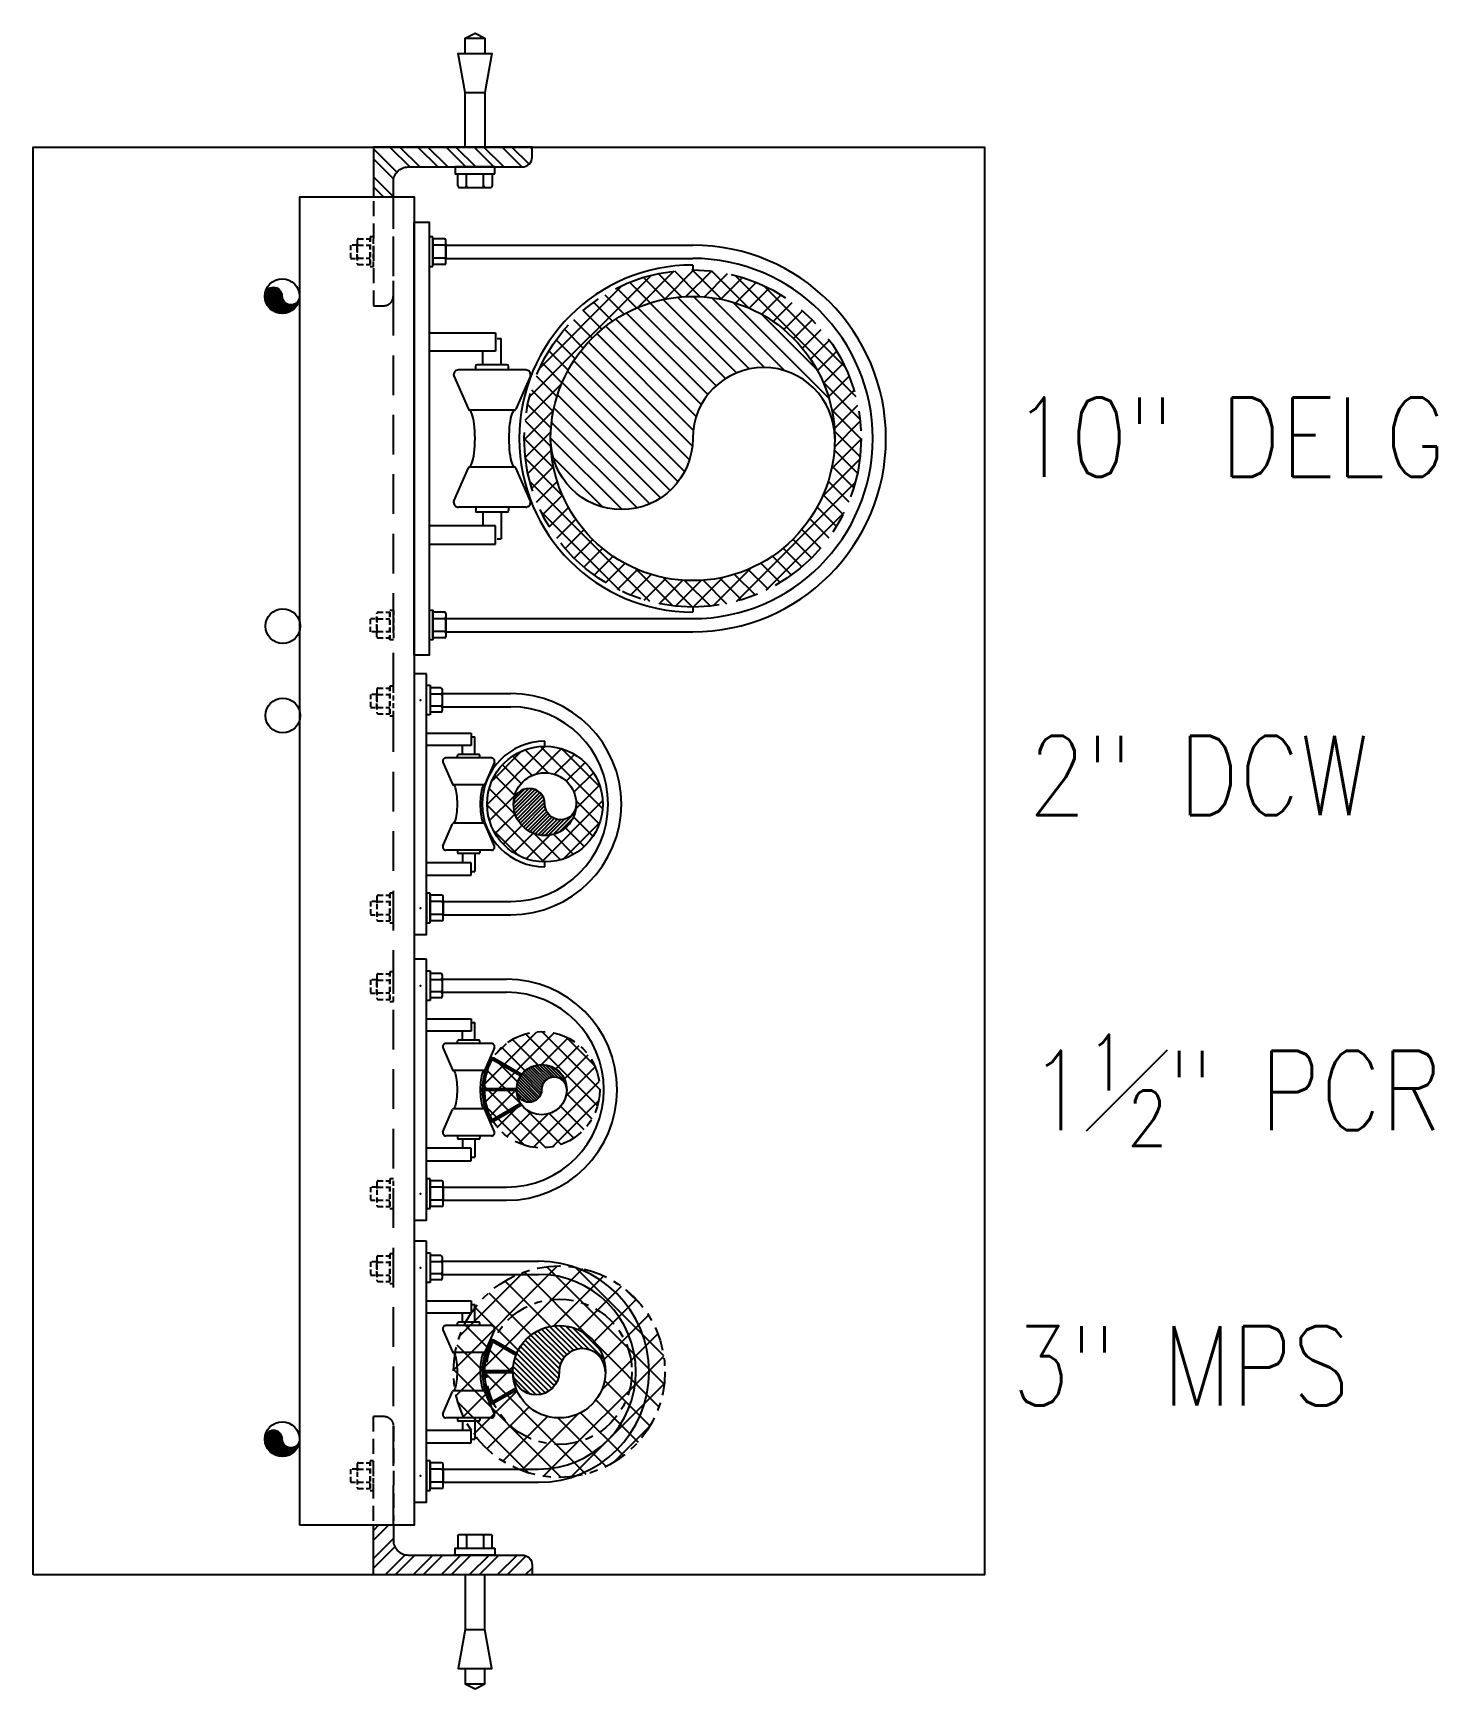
# Model space of a CAD drawing. Header units: inches. Extents: x 422 to 5092, y -339 to 887.
# Drawn here: x 2984.8 to 3037.9, y 361 to 423.7 of the extents above; entities that cross this region are included whole.
import ezdxf

# ---------------------------------------------------------------- set-up
doc = ezdxf.new("R2010")
doc.units = ezdxf.units.IN
doc.header["$LTSCALE"] = 48
doc.header["$MEASUREMENT"] = 0
for name, pattern in [('DOY01.233700-H6-3-3 Vlt (After 95% submttl)$0$COLDW', [0.5625, 0.1875, -0.0625, 0.0625, -0.0625, 0.1875]), ('DOY01.233700-H6-3-3 Vlt (After 95% submttl)$0$HIDDEN16', [0.023438, 0.015625, -0.007812]), ('DOY01.233700-H6-3-3 Vlt (After 95% submttl)$0$HIDDEN8', [0.046875, 0.03125, -0.015625])]:
    doc.linetypes.add(name, pattern=pattern)
for name, color, linetype in [('DOY01.233700-H6-3-3 Vlt (After 95% submttl)$0$mu-exst-text', 253, 'Continuous'), ('DOY01.233700-H6-3-3 Vlt (After 95% submttl)$0$MU-HDDN', 253, 'DOY01.233700-H6-3-3 Vlt (After 95% submttl)$0$HIDDEN16'), ('DOY01.233700-H6-3-3 Vlt (After 95% submttl)$0$MU-NEW-PIPE', 253, 'Continuous'), ('DOY01.233700-H6-3-3 Vlt (After 95% submttl)$0$MU-PIPE', 253, 'Continuous'), ('DOY01.233700-H6-3-3 Vlt (After 95% submttl)$0$MU-SPPT-PIPE', 253, 'Continuous'), ('DOY01.233700-H6-3-3 Vlt (After 95% submttl)$0$MU-UTIL', 253, 'Continuous')]:
    doc.layers.add(name, color=color, linetype=linetype)
doc.styles.add('DOY01.233700-H6-3-3 Vlt (After 95% submttl)$0$Standard', font='romans.shx', dxfattribs={"width": 0.85})

# ---------------------------------------------------------------- blocks, each defined once
blk = doc.blocks.new('DOY01.233700-H6-3-3 Vlt (After 95% submttl)$0$4_6 pipe roll')
for p, q in [((-1.747, 2.924), (-1.747, 1.202)), ((-1.592, 3.044), (-0.749, 2.672)), ((-0.725, 2.634), (-0.725, 1.491)), ((0.725, 2.634), (0.725, 1.491)), ((1.592, 3.044), (0.749, 2.672)), ((1.747, 2.924), (1.747, 1.202)), ((-2.688, 2.154), (-2.22, 2.154)), ((-2.688, 0.468), (-2.688, 2.154)), ((-1.876, 2.299), (-2.55, 2.299)), ((-2.55, 2.194), (-2.55, 2.299)), ((-2.22, 2.154), (-2.22, 0.468)), ((-1.876, 2.444), (-1.876, 1.682)), ((-1.747, 2.485), (-1.835, 2.485)), ((1.747, 2.485), (1.835, 2.485)), ((1.876, 2.444), (1.876, 1.682)), ((1.876, 2.299), (2.55, 2.299)), ((2.22, 2.154), (2.22, 0.468)), ((2.688, 2.154), (2.22, 2.154)), ((2.55, 2.194), (2.55, 2.299)), ((2.688, 0.468), (2.688, 2.154)), ((-1.876, 1.827), (-2.22, 1.827)), ((-1.747, 1.641), (-1.835, 1.641)), ((-1.592, 1.083), (-0.749, 1.455)), ((1.592, 1.083), (0.749, 1.455)), ((1.747, 1.641), (1.835, 1.641)), ((1.876, 1.827), (2.22, 1.827))]:
    blk.add_line(p, q)
at = {"flags": 128}
blk.add_lwpolyline([(-4.938, 0.468), (-4.938, 0), (4.938, 0), (4.938, 0.468)], close=True, dxfattribs=at)
for centre, radius, start, end in [((-1.624, 2.924), 0.123, 75.24565, 180), ((-0.766, 2.634), 0.0411, 0, 65.37954), ((0.766, 2.634), 0.0411, 114.62046, 180), ((1.624, 2.924), 0.123, 0, 104.75435), ((-1.835, 2.444), 0.0411, 90, 180), ((1.835, 2.444), 0.0411, 0, 90), ((-1.835, 1.682), 0.0411, 180, 270), ((-0.766, 1.492), 0.0411, 294.62046, 360), ((0.766, 1.492), 0.0411, 180, 245.37954), ((1.835, 1.682), 0.0411, 270, 0), ((-1.624, 1.202), 0.123, 180, 284.75435), ((1.624, 1.202), 0.123, 255.24565, 0)]:
    blk.add_arc(centre, radius, start, end)
blk.add_ellipse((0, 2.655), major_axis=(-0.725, 0), ratio=0.213035, start_param=0, end_param=3.141593)
at = {"extrusion": (0, 0, -1)}
blk.add_ellipse((0, 1.47), major_axis=(-0.725, 0), ratio=0.213035, start_param=0, end_param=3.141593, dxfattribs=at)
at = {"color": 8}
for p in [(-3.937, 0.234), (3.938, 0.234)]:
    blk.add_point(p, dxfattribs=at)
blk = doc.blocks.new('DOY01.233700-H6-3-3 Vlt (After 95% submttl)$0$a_nut')
for p, q in [((0, 0.87), (0, -0.87)), ((0.78, 0.87), (0, 0.87)), ((0.78, 0.43), (0, 0.43)), ((0.88, -0.77), (0.88, 0.77)), ((0.78, -0.43), (0, -0.43)), ((0.78, -0.87), (0, -0.87))]:
    blk.add_line(p, q)
for centre, start, end in [((0.78, 0.77), 0, 90), ((0.78, 0.53), 270, 0), ((0.78, 0.34), 0, 90), ((0.78, -0.34), 270, 0), ((0.78, -0.53), 0, 90), ((0.78, -0.77), 270, 0)]:
    blk.add_arc(centre, 0.0938, start, end)
blk = doc.blocks.new('DOY01.233700-H6-3-3 Vlt (After 95% submttl)$0$a_wash')
blk.add_lwpolyline([(-0.177, -1), (0, -1), (0, 1), (-0.177, 1)], close=True)
blk = doc.blocks.new('DOY01.233700-H6-3-3 Vlt (After 95% submttl)$0$a_head')
for p, q in [((-0.594, 0.866), (0, 0.866)), ((0, 0.866), (0, -0.866)), ((-0.688, 0.772), (-0.688, -0.772)), ((-0.594, 0.433), (0, 0.433)), ((-0.594, -0.433), (0, -0.433)), ((0, -0.866), (-0.594, -0.866))]:
    blk.add_line(p, q)
for centre, start, end in [((-0.594, 0.772), 90, 180), ((-0.594, 0.527), 180, 270), ((-0.594, 0.339), 90, 180), ((-0.594, -0.339), 180, 270), ((-0.594, -0.527), 90, 180), ((-0.594, -0.772), 180, 270)]:
    blk.add_arc(centre, 0.0938, start, end)
blk = doc.blocks.new('DOY01.233700-H6-3-3 Vlt (After 95% submttl)$0$l4x4x1-2hddn')
h = blk.add_hatch()
h.set_pattern_fill('STEEL', color=253, scale=4, style=0)
h.set_pattern_definition([(45, (-63.09926, -231.9893), (-0.3535534, 0.3535534), []), (45, (-63.09926, -231.7393), (-0.3535534, 0.3535534), [])])
edge = h.paths.add_edge_path()
edge.add_line((1.25, 0), (1.25, 0.5))
edge.add_line((1.25, 0.5), (0.875, 0.5))
edge.add_arc((0.875, 0.875), 0.375, 180, 270, ccw=False)
edge.add_line((0.5, 0.875), (0.5, 3.75))
edge.add_arc((0.25, 3.75), 0.25, 0, 90)
edge.add_line((0.25, 4), (0, 4))
edge.add_line((0, 4), (0, 0))
edge.add_line((0, 0), (1.25, 0))
at = {"color": 11}
blk.add_lwpolyline([(1.25, 0.5), (0.875, 0.5, -0.414214), (0.5, 0.875), (0.5, 3.75, 0.414214), (0.25, 4), (0, 4), (0, 0), (1.25, 0)], format="xyb", dxfattribs=at)
at = {"color": 14, "linetype": 'DOY01.233700-H6-3-3 Vlt (After 95% submttl)$0$HIDDEN8', "ltscale": 0.25}
blk.add_lwpolyline([(1.365, 0), (4, 0), (4, 0.25, 0.414214), (3.75, 0.5), (1.365, 0.5)], format="xyb", dxfattribs=at)
blk = doc.blocks.new('DOY01.233700-H6-3-3 Vlt (After 95% submttl)')
at = {"layer": 'DOY01.233700-H6-3-3 Vlt (After 95% submttl)$0$MU-NEW-PIPE'}
h = blk.add_hatch(dxfattribs=at)
h.set_pattern_fill('_USER', color=251, scale=0.054792, angle=-45, style=0, pattern_type=0)
h.set_pattern_definition([(45, (2543.517546, -123.09887), (0.038743559, -0.038743559), [])])
edge = h.paths.add_edge_path()
edge.add_arc((2994.17988679, 413.71590598), 0.6575, 180, 360, ccw=False)
edge.add_arc((2993.85113679, 413.71590598), 0.32875, 0, 180, ccw=False)
edge.add_arc((2994.50863679, 413.71590598), 0.32875, 180, 360)
h = blk.add_hatch(dxfattribs=at)
h.set_pattern_fill('ANSI37', color=253, scale=4, angle=-90, style=0)
h.set_pattern_definition([(315, (3015.5804, -2979.47934), (0.35355339, 0.35355339), []), (45, (3015.5804, -2979.47934), (-0.35355339, 0.35355339), [])])
edge = h.paths.add_edge_path()
edge.add_arc((3003.9969489, 383.70393491), 2.2, -90, 270)
edge = h.paths.add_edge_path(flags=16)
edge.add_arc((3003.9969489, 383.70393491), 0.95, -90, 270)
h = blk.add_hatch(dxfattribs=at)
h.set_pattern_fill('_USER', color=252, scale=0.079167, angle=-45, style=0, pattern_type=0)
h.set_pattern_definition([(315, (3013.50231, -2979.3284), (0.0559792868, 0.0559792868), [])])
edge = h.paths.add_edge_path()
edge.add_arc((3003.9969489, 383.70393491), 0.95, 0, 180)
edge.add_arc((3003.5219489, 383.70393491), 0.475, 180, 360)
edge.add_arc((3004.4719489, 383.70393491), 0.475, 0.0000000001, 179.9999999999, ccw=False)
h = blk.add_hatch(dxfattribs=at)
h.set_pattern_fill('ANSI37', color=253, scale=6, angle=-90, style=0)
h.set_pattern_definition([(315, (3003.8528, -2989.18726), (0.53033009, 0.53033009), []), (45, (3003.8528, -2989.18726), (-0.53033009, 0.53033009), [])])
edge = h.paths.add_edge_path(flags=16)
edge.add_arc((3004.66066822, 373.03730214), 1.75, -90, 270)
edge = h.paths.add_edge_path()
edge.add_arc((3004.66066822, 373.03730214), 4, -90, 270)
h = blk.add_hatch(dxfattribs=at)
h.set_pattern_fill('_USER', color=252, scale=0.145833, angle=-45, style=0, pattern_type=0)
h.set_pattern_definition([(315, (3003.8528, -2989.18726), (0.103119739, 0.103119739), [])])
edge = h.paths.add_edge_path()
edge.add_arc((3004.66066822, 373.03730214), 1.75, 0, 180)
edge.add_arc((3003.78566822, 373.03730214), 0.875, 180, 360)
edge.add_arc((3005.53566822, 373.03730214), 0.875, 0, 180, ccw=False)
h = blk.add_hatch(dxfattribs=at)
h.set_pattern_fill('_USER', color=251, scale=0.054792, angle=-45, style=0, pattern_type=0)
h.set_pattern_definition([(45, (2543.51975, -166.32859), (0.038743559, -0.038743559), [])])
edge = h.paths.add_edge_path()
edge.add_arc((2994.18208893, 370.48618749), 0.6575, 180, 360, ccw=False)
edge.add_arc((2993.85333893, 370.48618749), 0.32875, 0, 180, ccw=False)
edge.add_arc((2994.51083893, 370.48618749), 0.32875, 180, 360)
at = {"layer": 'DOY01.233700-H6-3-3 Vlt (After 95% submttl)$0$MU-PIPE'}
h = blk.add_hatch(dxfattribs=at)
h.set_pattern_fill('ANSI37', color=253, scale=4, angle=-90, style=0)
h.set_pattern_definition([(315, (2368.7305, 1824.9968), (0.35355339, 0.35355339), []), (45, (2368.7305, 1824.9968), (-0.35355339, 0.35355339), [])])
edge = h.paths.add_edge_path(flags=16)
edge.add_arc((3009.71338223, 408.33253117), 5.375, -90, 270)
edge = h.paths.add_edge_path()
edge.add_arc((3009.71338223, 408.33253117), 6.375, -90, 270)
h = blk.add_hatch(dxfattribs=at)
h.set_pattern_fill('_USER', color=252, scale=0.447917, angle=-45, style=0, pattern_type=0)
h.set_pattern_definition([(315, (2368.7305, 1824.9968), (0.31672491, 0.31672491), [])])
edge = h.paths.add_edge_path()
edge.add_arc((3009.71338223, 408.33253117), 5.375, 0, 180)
edge.add_arc((3007.02588223, 408.33253117), 2.6875, 180, 360)
edge.add_arc((3012.40088223, 408.33253117), 2.6875, 0, 180, ccw=False)
h = blk.add_hatch(dxfattribs=at)
h.set_pattern_fill('ANSI37', color=253, scale=4, angle=-90, style=0)
h.set_pattern_definition([(45, (2546.5393, -128.07225), (0.3535534, -0.3535534), []), (315, (2546.5393, -128.07225), (-0.3535534, -0.3535534), [])])
edge = h.paths.add_edge_path()
edge.add_arc((3004.12067334, 394.50586883), 2.1875, 90, 450, ccw=False)
edge = h.paths.add_edge_path(flags=16)
edge.add_arc((3004.12067334, 394.50586883), 1.1875, 90, 450, ccw=False)
h = blk.add_hatch(dxfattribs=at)
h.set_pattern_fill('_USER', color=252, scale=0.098958, angle=-45, style=0, pattern_type=0)
h.set_pattern_definition([(45, (2546.53928, -128.07225), (0.069974109, -0.069974109), [])])
edge = h.paths.add_edge_path()
edge.add_arc((3004.12067334, 394.50586883), 1.1875, 180, 360, ccw=False)
edge.add_arc((3003.52692334, 394.50586883), 0.59375, 0, 180, ccw=False)
edge.add_arc((3004.71442334, 394.50586883), 0.59375, 180, 360)
for p, q in [((3001.10144517, 423.47876931), (3001.85144517, 423.47876931)), ((2999.87981914, 415.95865315), (2999.74727081, 415.95865315)), ((2999.74727081, 415.95865315), (2999.74727081, 414.83536216)), ((2999.87981914, 414.83536216), (2999.87981914, 415.95865315)), ((2999.87981914, 415.88340692), (2999.87981914, 414.91060839)), ((3000.31860468, 415.88340692), (2999.87981914, 415.88340692)), ((3000.37125895, 414.96326266), (3000.37125895, 415.83075266)), ((3000.31860468, 415.64020729), (2999.87981914, 415.64020729)), ((3000.37125895, 415.6778304), (3000.37125895, 415.11618491)), ((2999.74727081, 414.83536216), (2999.87981914, 414.83536216)), ((3000.31860468, 415.15380802), (2999.87981914, 415.15380802)), ((3000.31860468, 414.91060839), (2999.87981914, 414.91060839)), ((2999.75586339, 401.83708193), (2999.88841173, 401.83708193)), ((2999.75586339, 400.71379095), (2999.75586339, 401.83708193)), ((2999.87981914, 401.83708193), (2999.87981914, 400.71379095)), ((2999.87981914, 400.78903718), (2999.87981914, 401.76183571)), ((3000.31860468, 401.76183571), (2999.87981914, 401.76183571)), ((3000.31860468, 401.51863607), (2999.87981914, 401.51863607)), ((3000.37125895, 401.70918144), (3000.37125895, 400.84169144)), ((3000.37125895, 400.9946137), (3000.37125895, 401.55625919)), ((3000.31860468, 401.03223681), (2999.87981914, 401.03223681)), ((2999.88841173, 400.71379095), (2999.75586339, 400.71379095)), ((3000.31860468, 400.78903718), (2999.87981914, 400.78903718)), ((2999.64181659, 399.00027797), (2999.77436493, 399.00027797)), ((2999.64181659, 397.87698698), (2999.64181659, 399.00027797)), ((2999.77436493, 399.00027797), (2999.77436493, 397.87698698)), ((3000.26580473, 398.68833176), (3002.83015915, 398.68833176)), ((2999.77436493, 397.87698698), (2999.64181659, 397.87698698)), ((3000.26580473, 398.1889332), (3002.83015915, 398.1889332)), ((2999.77436493, 391.13475068), (2999.64181659, 391.13475068)), ((2999.64181659, 391.13475068), (2999.64181659, 390.0114597)), ((2999.77436493, 390.0114597), (2999.77436493, 391.13475068)), ((2999.77436493, 391.05950445), (2999.77436493, 390.08670592)), ((3000.21315047, 391.05950445), (2999.77436493, 391.05950445)), ((3000.21315047, 390.81630482), (2999.77436493, 390.81630482)), ((3000.26580473, 390.13936019), (3000.26580473, 391.00685019)), ((3000.26580473, 390.85392793), (3000.26580473, 390.29228244)), ((3000.26580473, 390.82280447), (3002.83015915, 390.82280447)), ((3000.21315047, 390.32990555), (2999.77436493, 390.32990555)), ((3000.26580473, 390.32340591), (3002.83015915, 390.32340591)), ((2999.64181659, 390.0114597), (2999.77436493, 390.0114597)), ((3000.21315047, 390.08670592), (2999.77436493, 390.08670592)), ((2999.64181659, 388.19834405), (2999.77436493, 388.19834405)), ((2999.64181659, 387.07505306), (2999.64181659, 388.19834405)), ((2999.77436493, 388.19834405), (2999.77436493, 387.07505306)), ((3000.26580473, 387.88639783), (3002.67189321, 387.88639783)), ((2999.77436493, 387.07505306), (2999.64181659, 387.07505306)), ((3000.26580473, 387.38699928), (3002.67189321, 387.38699928)), ((2999.77436493, 380.33281676), (2999.64181659, 380.33281676)), ((2999.64181659, 380.33281676), (2999.64181659, 379.20952577)), ((2999.77436493, 379.20952577), (2999.77436493, 380.33281676)), ((2999.77436493, 380.25757053), (2999.77436493, 379.284772)), ((3000.21315047, 380.25757053), (2999.77436493, 380.25757053)), ((3000.26580473, 379.33742627), (3000.26580473, 380.20491626)), ((3000.21315047, 380.0143709), (2999.77436493, 380.0143709)), ((3000.21315047, 379.52797163), (2999.77436493, 379.52797163)), ((3000.26580473, 380.05199401), (3000.26580473, 379.49034852)), ((3000.26580473, 380.02087055), (3002.67189321, 380.02087055)), ((3000.26580473, 379.52147199), (3002.67189321, 379.52147199)), ((2999.64181659, 379.20952577), (2999.77436493, 379.20952577)), ((3000.21315047, 379.284772), (2999.77436493, 379.284772)), ((2999.64181659, 377.53112234), (2999.77436493, 377.53112234)), ((2999.64181659, 376.40783136), (2999.64181659, 377.53112234)), ((2999.77436493, 377.53112234), (2999.77436493, 376.40783136)), ((3000.26580473, 377.21917613), (3003.88089006, 377.21917613)), ((2999.77436493, 376.40783136), (2999.64181659, 376.40783136)), ((3000.26580473, 376.71977757), (3003.88089006, 376.71977757)), ((2999.77436493, 369.66559505), (2999.64181659, 369.66559505)), ((2999.64181659, 369.66559505), (2999.64181659, 368.54230407)), ((2999.77436493, 368.54230407), (2999.77436493, 369.66559505)), ((2999.77436493, 369.59034882), (2999.77436493, 368.61755029)), ((3000.21315047, 369.59034882), (2999.77436493, 369.59034882)), ((3000.26580473, 368.67020456), (3000.26580473, 369.53769456)), ((3000.21315047, 369.34714919), (2999.77436493, 369.34714919)), ((3000.26580473, 369.3847723), (3000.26580473, 368.82312681)), ((3000.26580473, 369.35364884), (3003.88089006, 369.35364884)), ((2999.64181659, 368.54230407), (2999.77436493, 368.54230407)), ((3000.21315047, 368.86074993), (2999.77436493, 368.86074993)), ((3000.21315047, 368.61755029), (2999.77436493, 368.61755029)), ((3000.26580473, 368.85425028), (3003.88089006, 368.85425028)), ((3001.10144517, 361.22876931), (3001.85144517, 361.22876931))]:
    blk.add_line(p, q)
at = {"color": 12, "linetype": 'DOY01.233700-H6-3-3 Vlt (After 95% submttl)$0$HIDDEN8'}
blk.add_line((2998.38576169, 367.22876931), (2998.38576169, 417.47876931), dxfattribs=at)
at = {"color": 254}
for p, q in [((3000.37125895, 415.64503117), (3009.71338223, 415.64503117)), ((3000.37125895, 415.14503117), (3009.71338223, 415.14503117)), ((3000.37125895, 401.52003117), (3009.71338223, 401.52003117)), ((3000.37125895, 401.02003117), (3009.71338223, 401.02003117))]:
    blk.add_line(p, q, dxfattribs=at)
for points in [[(3001.10144517, 422.91626931), (3001.10144517, 423.47876931), (3001.47644517, 423.66626931), (3001.85144517, 423.47876931), (3001.85144517, 422.91626931)], [(3001.10144517, 421.41626931), (3000.8409729, 422.89348094), (3002.11191744, 422.89348094), (3001.85144517, 421.41626931)], [(3001.10144517, 363.29126931), (3000.8409729, 361.81405768), (3002.11191744, 361.81405768), (3001.85144517, 363.29126931)], [(3001.10144517, 361.79126931), (3001.10144517, 361.22876931), (3001.47644517, 361.04126931), (3001.85144517, 361.22876931), (3001.85144517, 361.79126931)]]:
    blk.add_lwpolyline(points)
for points in [[(3001.10144517, 419.35376931), (3001.10144517, 421.41626931), (3001.85144517, 421.41626931), (3001.85144517, 419.35376931)], [(3001.10144517, 365.35376931), (3001.10144517, 363.29126931), (3001.85144517, 363.29126931), (3001.85144517, 365.35376931)]]:
    blk.add_lwpolyline(points, close=True)
at = {"color": 11}
blk.add_lwpolyline([(2994.84576169, 367.22876931), (2994.84576169, 417.47876931), (2999.17476169, 417.47876931), (2999.17476169, 367.22876931)], close=True, dxfattribs=at)
for centre, radius, start, end in [((3000.31860468, 415.83075266), 0.05265426, 0, 90), ((3000.31860468, 415.69286155), 0.05265426, 270, 0), ((3000.31860468, 415.58755302), 0.05265426, 0, 90), ((3000.31860468, 415.20646229), 0.05265426, 270, 0), ((3000.31860468, 415.10115376), 0.05265426, 0, 90), ((3000.31860468, 414.96326266), 0.05265426, 270, 0), ((3000.31860468, 401.70918144), 0.05265426, 0, 90), ((3000.31860468, 401.57129034), 0.05265426, 270, 0), ((3000.31860468, 401.46598181), 0.05265426, 0, 90), ((3000.31860468, 401.08489108), 0.05265426, 270, 0), ((3000.31860468, 400.97958255), 0.05265426, 0, 90), ((3000.31860468, 400.84169144), 0.05265426, 270, 0), ((3002.83015915, 394.50586883), 4.18246292, 270, 90), ((3002.83015915, 394.50586883), 3.68306437, 270, 90), ((3000.21315047, 391.00685019), 0.05265426, 0, 90), ((3000.21315047, 390.86895908), 0.05265426, 270, 0), ((3000.21315047, 390.76365055), 0.05265426, 0, 90), ((3000.21315047, 390.38255982), 0.05265426, 270, 0), ((3000.21315047, 390.27725129), 0.05265426, 0, 90), ((3000.21315047, 390.13936019), 0.05265426, 270, 0), ((3002.67189321, 383.70393491), 4.18246292, 270, 90), ((3002.67189321, 383.70393491), 3.68306437, 270, 90), ((3000.21315047, 380.20491626), 0.05265426, 0, 90), ((3000.21315047, 380.06702516), 0.05265426, 270, 0), ((3000.21315047, 379.96171663), 0.05265426, 0, 90), ((3000.21315047, 379.5806259), 0.05265426, 270, 0), ((3000.21315047, 379.47531737), 0.05265426, 0, 90), ((3000.21315047, 379.33742627), 0.05265426, 270, 0), ((3003.88089006, 373.0367132), 4.18246292, 270, 90), ((3003.88089006, 373.0367132), 3.68306437, 270, 90), ((3000.21315047, 369.53769456), 0.05265426, 0, 90), ((3000.21315047, 369.39980345), 0.05265426, 270, 0), ((3000.21315047, 369.29449492), 0.05265426, 0, 90), ((3000.21315047, 368.91340419), 0.05265426, 270, 0), ((3000.21315047, 368.80809566), 0.05265426, 0, 90), ((3000.21315047, 368.67020456), 0.05265426, 270, 0)]:
    blk.add_arc(centre, radius, start, end)
at = {"layer": 'DOY01.233700-H6-3-3 Vlt (After 95% submttl)$0$MU-HDDN', "ltscale": 0.25}
for p, q in [((2997.01177355, 415.83075266), (2997.01177355, 414.96326266)), ((2997.06442782, 415.88340692), (2997.50321336, 415.88340692)), ((2997.50321336, 415.95865315), (2997.50321336, 414.83536216)), ((2997.63576169, 415.95865315), (2997.50321336, 415.95865315)), ((2997.50321336, 414.91060839), (2997.50321336, 415.88340692)), ((2997.63576169, 414.83536216), (2997.63576169, 415.95865315)), ((2997.01177355, 415.64661799), (2996.76605365, 415.64661799)), ((2996.76605365, 415.64661799), (2996.76605365, 415.14739732)), ((2997.01177355, 415.11618491), (2997.01177355, 415.6778304)), ((2997.06442782, 415.64020729), (2997.50321336, 415.64020729)), ((2997.63576169, 414.83536216), (2997.63576169, 415.62811266)), ((2996.76605365, 415.14739732), (2997.01177355, 415.14739732)), ((2997.06442782, 415.15380802), (2997.50321336, 415.15380802)), ((2997.06442782, 414.91060839), (2997.50321336, 414.91060839)), ((2997.50321336, 414.83536216), (2997.63576169, 414.83536216)), ((2997.51605365, 401.02582611), (2997.51605365, 401.52504678)), ((2997.51605365, 401.52504678), (2997.76177355, 401.52504678)), ((2997.76177355, 400.84169144), (2997.76177355, 401.70918144)), ((2997.76177355, 401.55625919), (2997.76177355, 400.9946137)), ((2997.81442782, 401.76183571), (2998.25321336, 401.76183571)), ((2997.81442782, 401.51863607), (2998.25321336, 401.51863607)), ((2998.25321336, 400.71379095), (2998.25321336, 401.83708193)), ((2998.25321336, 401.83708193), (2998.38576169, 401.83708193)), ((2998.25321336, 401.76183571), (2998.25321336, 400.78903718)), ((2998.38576169, 401.83708193), (2998.38576169, 400.71379095)), ((2998.38576169, 401.83708193), (2998.38576169, 401.04433143)), ((2997.76177355, 401.02582611), (2997.51605365, 401.02582611)), ((2997.81442782, 401.03223681), (2998.25321336, 401.03223681)), ((2997.81442782, 400.78903718), (2998.25321336, 400.78903718)), ((2998.38576169, 400.71379095), (2998.25321336, 400.71379095)), ((2998.25321336, 398.96884463), (2998.25321336, 397.84555364)), ((2998.38576169, 398.96884463), (2998.25321336, 398.96884463)), ((2998.38576169, 397.84555364), (2998.38576169, 398.96884463)), ((2997.76177355, 398.65680947), (2997.51605365, 398.65680947)), ((2997.51605365, 398.65680947), (2997.51605365, 398.1575888)), ((2997.76177355, 398.84094413), (2997.76177355, 397.97345414)), ((2997.76177355, 398.12637639), (2997.76177355, 398.68802188)), ((2997.81442782, 398.8935984), (2998.25321336, 398.8935984)), ((2997.81442782, 398.65039877), (2998.25321336, 398.65039877)), ((2998.25321336, 397.92079987), (2998.25321336, 398.8935984)), ((2998.38576169, 397.84555364), (2998.38576169, 398.63830414)), ((2997.51605365, 398.1575888), (2997.76177355, 398.1575888)), ((2997.81442782, 398.1639995), (2998.25321336, 398.1639995)), ((2997.81442782, 397.92079987), (2998.25321336, 397.92079987)), ((2998.25321336, 397.84555364), (2998.38576169, 397.84555364)), ((2997.76177355, 390.82271552), (2997.51605365, 390.82271552)), ((2997.51605365, 390.82271552), (2997.51605365, 390.32349485)), ((2997.76177355, 391.00685019), (2997.76177355, 390.13936019)), ((2997.81442782, 391.05950445), (2998.25321336, 391.05950445)), ((2997.81442782, 390.81630482), (2998.25321336, 390.81630482)), ((2998.25321336, 391.13475068), (2998.25321336, 390.0114597)), ((2998.38576169, 391.13475068), (2998.25321336, 391.13475068)), ((2998.25321336, 390.08670592), (2998.25321336, 391.05950445)), ((2998.38576169, 390.0114597), (2998.38576169, 391.13475068)), ((2998.38576169, 390.0114597), (2998.38576169, 390.8042102)), ((2997.51605365, 390.32349485), (2997.76177355, 390.32349485)), ((2997.81442782, 390.32990555), (2998.25321336, 390.32990555)), ((2997.81442782, 390.08670592), (2998.25321336, 390.08670592)), ((2998.25321336, 390.0114597), (2998.38576169, 390.0114597)), ((2997.76177355, 387.85487555), (2997.51605365, 387.85487555)), ((2997.51605365, 387.85487555), (2997.51605365, 387.35565488)), ((2997.76177355, 388.03901021), (2997.76177355, 387.17152021)), ((2997.76177355, 387.32444247), (2997.76177355, 387.88608796)), ((2997.81442782, 388.09166448), (2998.25321336, 388.09166448)), ((2997.81442782, 387.84846485), (2998.25321336, 387.84846485)), ((2998.25321336, 388.16691071), (2998.25321336, 387.04361972)), ((2998.38576169, 388.16691071), (2998.25321336, 388.16691071)), ((2998.25321336, 387.11886595), (2998.25321336, 388.09166448)), ((2998.38576169, 387.04361972), (2998.38576169, 388.16691071)), ((2998.38576169, 387.04361972), (2998.38576169, 387.83637022)), ((2997.51605365, 387.35565488), (2997.76177355, 387.35565488)), ((2997.81442782, 387.36206558), (2998.25321336, 387.36206558)), ((2997.81442782, 387.11886595), (2998.25321336, 387.11886595)), ((2998.25321336, 387.04361972), (2998.38576169, 387.04361972)), ((2997.76177355, 380.20491626), (2997.76177355, 379.33742627)), ((2997.81442782, 380.25757053), (2998.25321336, 380.25757053)), ((2998.25321336, 380.33281676), (2998.25321336, 379.20952577)), ((2998.38576169, 380.33281676), (2998.25321336, 380.33281676)), ((2998.25321336, 379.284772), (2998.25321336, 380.25757053)), ((2998.38576169, 379.20952577), (2998.38576169, 380.33281676)), ((2997.76177355, 380.0207816), (2997.51605365, 380.0207816)), ((2997.51605365, 380.0207816), (2997.51605365, 379.52156093)), ((2997.51605365, 379.52156093), (2997.76177355, 379.52156093)), ((2997.81442782, 380.0143709), (2998.25321336, 380.0143709)), ((2997.81442782, 379.52797163), (2998.25321336, 379.52797163)), ((2998.38576169, 379.20952577), (2998.38576169, 380.00227627)), ((2997.81442782, 379.284772), (2998.25321336, 379.284772)), ((2998.25321336, 379.20952577), (2998.38576169, 379.20952577)), ((2997.76177355, 377.18765384), (2997.51605365, 377.18765384)), ((2997.51605365, 377.18765384), (2997.51605365, 376.68843317)), ((2997.76177355, 377.3717885), (2997.76177355, 376.50429851)), ((2997.76177355, 376.65722076), (2997.76177355, 377.21886625)), ((2997.81442782, 377.42444277), (2998.25321336, 377.42444277)), ((2997.81442782, 377.18124314), (2998.25321336, 377.18124314)), ((2998.25321336, 377.499689), (2998.25321336, 376.37639801)), ((2998.38576169, 377.499689), (2998.25321336, 377.499689)), ((2998.25321336, 376.45164424), (2998.25321336, 377.42444277)), ((2998.38576169, 376.37639801), (2998.38576169, 377.499689)), ((2998.38576169, 376.37639801), (2998.38576169, 377.16914851)), ((2997.51605365, 376.68843317), (2997.76177355, 376.68843317)), ((2997.81442782, 376.69484387), (2998.25321336, 376.69484387)), ((2997.81442782, 376.45164424), (2998.25321336, 376.45164424)), ((2998.25321336, 376.37639801), (2998.38576169, 376.37639801)), ((2997.01177355, 369.53769456), (2997.01177355, 368.67020456)), ((2997.06442782, 369.59034882), (2997.50321336, 369.59034882)), ((2997.50321336, 369.66559505), (2997.50321336, 368.54230407)), ((2997.63576169, 369.66559505), (2997.50321336, 369.66559505)), ((2997.50321336, 368.61755029), (2997.50321336, 369.59034882)), ((2997.63576169, 368.54230407), (2997.63576169, 369.66559505)), ((2997.01177355, 369.35355989), (2996.76605365, 369.35355989)), ((2996.76605365, 369.35355989), (2996.76605365, 368.85433922)), ((2997.06442782, 369.34714919), (2997.50321336, 369.34714919)), ((2997.63576169, 368.54230407), (2997.63576169, 369.33505457)), ((2996.76605365, 368.85433922), (2997.01177355, 368.85433922)), ((2997.06442782, 368.86074993), (2997.50321336, 368.86074993)), ((2997.06442782, 368.61755029), (2997.50321336, 368.61755029)), ((2997.50321336, 368.54230407), (2997.63576169, 368.54230407))]:
    blk.add_line(p, q, dxfattribs=at)
for centre, start, end in [((2997.06442782, 415.83075266), 90, 180), ((2997.06442782, 415.69286155), 180, 270), ((2997.06442782, 415.58755302), 90, 180), ((2997.06442782, 415.20646229), 180, 270), ((2997.06442782, 415.10115376), 90, 180), ((2997.06442782, 414.96326266), 180, 270), ((2997.81442782, 401.70918144), 90, 180), ((2997.81442782, 401.57129034), 180, 270), ((2997.81442782, 401.46598181), 90, 180), ((2997.81442782, 401.08489108), 180, 270), ((2997.81442782, 400.97958255), 90, 180), ((2997.81442782, 400.84169144), 180, 270), ((2997.81442782, 398.84094413), 90, 180), ((2997.81442782, 398.70305303), 180, 270), ((2997.81442782, 398.5977445), 90, 180), ((2997.81442782, 398.21665377), 180, 270), ((2997.81442782, 398.11134524), 90, 180), ((2997.81442782, 397.97345414), 180, 270), ((2997.81442782, 391.00685019), 90, 180), ((2997.81442782, 390.86895908), 180, 270), ((2997.81442782, 390.76365055), 90, 180), ((2997.81442782, 390.38255982), 180, 270), ((2997.81442782, 390.27725129), 90, 180), ((2997.81442782, 390.13936019), 180, 270), ((2997.81442782, 388.03901021), 90, 180), ((2997.81442782, 387.90111911), 180, 270), ((2997.81442782, 387.79581058), 90, 180), ((2997.81442782, 387.41471985), 180, 270), ((2997.81442782, 387.30941132), 90, 180), ((2997.81442782, 387.17152021), 180, 270), ((2997.81442782, 380.20491626), 90, 180), ((2997.81442782, 380.06702516), 180, 270), ((2997.81442782, 379.96171663), 90, 180), ((2997.81442782, 379.5806259), 180, 270), ((2997.81442782, 379.47531737), 90, 180), ((2997.81442782, 379.33742627), 180, 270), ((2997.81442782, 377.3717885), 90, 180), ((2997.81442782, 377.2338974), 180, 270), ((2997.81442782, 377.12858887), 90, 180), ((2997.81442782, 376.74749814), 180, 270), ((2997.81442782, 376.64218961), 90, 180), ((2997.81442782, 376.50429851), 180, 270), ((2997.06442782, 369.53769456), 90, 180), ((2997.06442782, 369.39980345), 180, 270), ((2997.06442782, 369.29449492), 90, 180), ((2997.06442782, 368.91340419), 180, 270), ((2997.06442782, 368.80809566), 90, 180), ((2997.06442782, 368.67020456), 180, 270)]:
    blk.add_arc(centre, 0.05265426, start, end, dxfattribs=at)
at = {"layer": 'DOY01.233700-H6-3-3 Vlt (After 95% submttl)$0$MU-NEW-PIPE'}
for points in [[(2994.83738679, 413.71590598, -1), (2994.17988679, 413.71590598, 1), (2993.52238679, 413.71590598, 1)], [(3004.9469489, 383.70393491, 1), (3003.9969489, 383.70393491, -1), (3003.0469489, 383.70393491, -1)], [(3006.41066822, 373.03730214, 1), (3004.66066822, 373.03730214, -1), (3002.91066822, 373.03730214, -1)], [(2994.83958893, 370.48618749, -1), (2994.18208893, 370.48618749, 1), (2993.52458893, 370.48618749, 1)]]:
    blk.add_lwpolyline(points, format="xyb", dxfattribs=at)
for centre, radius in [((2994.17988679, 413.71590598), 0.6575), ((2994.20349141, 401.23572951), 0.6575), ((2994.20349141, 397.85410156), 0.6575), ((3003.9969489, 383.70393491), 0.95), ((3004.66066822, 373.03730214), 1.75), ((2994.18208893, 370.48618749), 0.6575)]:
    blk.add_circle(centre, radius, dxfattribs=at)
at = {"layer": 'DOY01.233700-H6-3-3 Vlt (After 95% submttl)$0$MU-NEW-PIPE', "color": 254, "linetype": 'DOY01.233700-H6-3-3 Vlt (After 95% submttl)$0$COLDW', "ltscale": 0.1}
for centre, radius in [((3003.9969489, 383.70393491), 2.2), ((3004.66066822, 373.03730214), 4), ((3004.66066822, 373.03730214), 2.75)]:
    blk.add_circle(centre, radius, dxfattribs=at)
at = {"layer": 'DOY01.233700-H6-3-3 Vlt (After 95% submttl)$0$MU-PIPE', "color": 253}
for p, q in [((3009.71338223, 414.89503117), (3009.71338223, 414.70753117)), ((3009.71338223, 401.95753117), (3009.71338223, 401.77003117)), ((3004.12067334, 396.69336883), (3004.12067334, 396.88086883)), ((3004.12067334, 392.13086883), (3004.12067334, 392.31836883))]:
    blk.add_line(p, q, dxfattribs=at)
at = {"layer": 'DOY01.233700-H6-3-3 Vlt (After 95% submttl)$0$MU-PIPE'}
for p, q in [((3003.20244201, 384.2226727), (3002.14712939, 384.83195773)), ((3003.24475366, 384.28232269), (3002.1835365, 384.8950167)), ((3003.04878392, 383.74017392), (3001.82589581, 383.74017392)), ((3003.04878392, 383.6676959), (3001.82589581, 383.6676959)), ((3003.20244201, 383.18519712), (3002.14712939, 382.5759121)), ((3003.24475366, 383.12554713), (3002.1835365, 382.51285312)), ((3003.02543391, 373.66060685), (3002.15225658, 374.16473602)), ((3003.0530561, 373.72873781), (3002.1886637, 374.22779499)), ((3002.91103138, 373.07295222), (3001.83102301, 373.07295222)), ((3002.91105578, 373.00047419), (3001.83102301, 373.00047419)), ((3003.02580217, 372.41303217), (3002.15225658, 371.90869039)), ((3003.0534622, 372.34492306), (3002.1886637, 371.84563141))]:
    blk.add_line(p, q, dxfattribs=at)
for points in [[(3015.08838223, 408.33253117, 1), (3009.71338223, 408.33253117, -1), (3004.33838223, 408.33253117, -1)], [(3005.30817334, 394.50586883, -1), (3004.12067334, 394.50586883, 1), (3002.93317334, 394.50586883, 1)]]:
    blk.add_lwpolyline(points, format="xyb", dxfattribs=at)
at = {"layer": 'DOY01.233700-H6-3-3 Vlt (After 95% submttl)$0$MU-PIPE', "color": 253, "linetype": 'DOY01.233700-H6-3-3 Vlt (After 95% submttl)$0$COLDW', "ltscale": 0.25}
blk.add_circle((3009.71338223, 408.33253117), 6.375, dxfattribs=at)
at = {"layer": 'DOY01.233700-H6-3-3 Vlt (After 95% submttl)$0$MU-PIPE'}
for centre, radius in [((3009.71338223, 408.33253117), 5.375), ((3004.12067334, 394.50586883), 1.1875), ((3003.9969489, 383.70393491), 0.94885726)]:
    blk.add_circle(centre, radius, dxfattribs=at)
at = {"layer": 'DOY01.233700-H6-3-3 Vlt (After 95% submttl)$0$MU-PIPE', "color": 253}
blk.add_circle((3004.12067334, 394.50586883), 2.1875, dxfattribs=at)
at = {"layer": 'DOY01.233700-H6-3-3 Vlt (After 95% submttl)$0$MU-PIPE', "color": 254}
for radius in [7.3125, 6.8125]:
    blk.add_arc((3009.71338223, 408.33253117), radius, 270, 90, dxfattribs=at)
at = {"layer": 'DOY01.233700-H6-3-3 Vlt (After 95% submttl)$0$MU-PIPE', "color": 253}
for centre, radius in [((3009.71338223, 408.33253117), 6.5625), ((3004.12067334, 394.50586883), 2.375)]:
    blk.add_arc(centre, radius, 90, 270, dxfattribs=at)
at = {"layer": 'DOY01.233700-H6-3-3 Vlt (After 95% submttl)$0$MU-PIPE'}
for centre, radius, start, end in [((3004.24655068, 383.70393491), 2.4938875, 152.6251525543, 207.3748474457), ((3004.24655068, 383.70393491), 2.42092612, 152.6251525543, 207.3748474457), ((3002.12892583, 384.80042824), 0.10922135, 60, 152.6251525543), ((3002.12892583, 384.80042824), 0.03640712, 60, 152.6251525543), ((3002.12892583, 382.60744158), 0.10922135, 207.3748474457, 300), ((3002.12892583, 382.60744158), 0.03640712, 207.3748474457, 300), ((3004.25167788, 373.0367132), 2.4938875, 152.6251525543, 207.3748474457), ((3004.25167788, 373.0367132), 2.42092612, 152.6251525543, 207.3748474457), ((3002.13405302, 374.13320653), 0.10922135, 60, 152.6251525543), ((3002.13405302, 374.13320653), 0.03640712, 60, 152.6251525543), ((3002.13405302, 371.94021988), 0.10922135, 207.3748474457, 300), ((3002.13405302, 371.94021988), 0.03640712, 207.3748474457, 300)]:
    blk.add_arc(centre, radius, start, end, dxfattribs=at)
at = {"layer": 'DOY01.233700-H6-3-3 Vlt (After 95% submttl)$0$MU-SPPT-PIPE', "color": 254}
for p, q in [((2999.74727081, 412.32583964), (3002.25306425, 412.32583964)), ((3002.25306425, 412.32583964), (3002.25306425, 411.63110959)), ((3002.31197186, 412.12149083), (3002.46817277, 412.12149083)), ((3002.46817277, 411.11979205), (3002.46817277, 412.12149083)), ((3002.25306425, 411.63110959), (2999.74727081, 411.63110959)), ((3001.76723292, 411.11979205), (3001.76723292, 411.63110959)), ((3003.39702482, 410.92831407), (3000.83838087, 410.92831407)), ((3001.50092854, 410.92831407), (3001.50092854, 411.0587138)), ((3002.68382586, 411.11979205), (3001.55157983, 411.11979205)), ((3002.74490411, 410.92831407), (3002.74490411, 411.0587138)), ((3000.67161497, 410.69841396), (3001.22422787, 409.44611286)), ((3003.57421768, 410.69841396), (3003.02160477, 409.44611286)), ((3002.96607931, 409.41048015), (3001.26743441, 409.41048015)), ((3000.67161497, 405.96773244), (3001.22422787, 407.22003354)), ((3002.96607931, 407.25566625), (3001.26743441, 407.25566625)), ((3003.57421768, 405.96773244), (3003.02160477, 407.22003354)), ((3003.39702482, 405.73783233), (3000.83838087, 405.73783233)), ((3001.50092854, 405.73783233), (3001.50092854, 405.6074326)), ((3002.68382586, 405.54635436), (3001.55157983, 405.54635436)), ((3001.76723292, 405.54635436), (3001.76723292, 405.03503681)), ((3002.46817277, 405.54635436), (3002.46817277, 404.54465557)), ((3002.74490411, 405.73783233), (3002.74490411, 405.6074326)), ((3002.25306425, 405.03503681), (2999.74727081, 405.03503681)), ((3002.25306425, 404.34030676), (3002.25306425, 405.03503681)), ((2999.74727081, 404.34030676), (3002.25306425, 404.34030676)), ((3002.31197186, 404.54465557), (3002.46817277, 404.54465557))]:
    blk.add_line(p, q, dxfattribs=at)
at = {"layer": 'DOY01.233700-H6-3-3 Vlt (After 95% submttl)$0$MU-SPPT-PIPE', "color": 254, "flags": 128}
blk.add_lwpolyline([(2999.17476169, 400.13954196), (2999.17476169, 416.52044239), (2999.74727081, 416.52044239), (2999.74727081, 400.13954196), (2999.17476169, 400.13954196)], dxfattribs=at)
at = {"layer": 'DOY01.233700-H6-3-3 Vlt (After 95% submttl)$0$MU-SPPT-PIPE', "color": 254}
for centre, radius, start, end in [((3000.84880782, 410.74507934), 0.18323473, 90, 194.7543511824), ((3001.55157983, 411.0587138), 0.06107824, 90, 180), ((3002.68382586, 411.0587138), 0.06107824, 0, 90), ((3003.39702482, 410.74507934), 0.18323473, 345.2456488176, 90), ((3001.27975333, 409.47155839), 0.06107824, 204.6204567162, 270), ((3002.96607931, 409.47155839), 0.06107824, 270, 335.3795432838), ((3001.27975333, 407.19458801), 0.06107824, 90, 155.3795432838), ((3002.96607931, 407.19458801), 0.06107824, 24.6204567162, 90), ((3000.84880782, 405.92106706), 0.18323473, 165.2456488176, 270), ((3003.39702482, 405.92106706), 0.18323473, 270, 14.7543511824), ((3001.55157983, 405.6074326), 0.06107824, 180, 270), ((3002.68382586, 405.6074326), 0.06107824, 270, 0)]:
    blk.add_arc(centre, radius, start, end, dxfattribs=at)
blk.add_ellipse((3001.24711575, 408.3330732), major_axis=(0, 1.07740695), ratio=0.213034566, start_param=3.1415926536, end_param=6.2831853072, dxfattribs=at)
at = {"layer": 'DOY01.233700-H6-3-3 Vlt (After 95% submttl)$0$MU-SPPT-PIPE', "color": 254, "extrusion": (0, 0, -1)}
blk.add_ellipse((3002.99682493, 408.3330732), major_axis=(0, 1.07740695), ratio=0.213034566, start_param=3.1415926536, end_param=6.2831853072, dxfattribs=at)
at = {"layer": 'DOY01.233700-H6-3-3 Vlt (After 95% submttl)$0$MU-UTIL'}
blk.add_lwpolyline([(2984.75433855, 365.35376931), (2984.75433855, 419.35376931), (3020.75433855, 419.35376931), (3020.75433855, 365.35376931)], close=True, dxfattribs=at)
for name, p, xscale, yscale, zscale, rotation in [('DOY01.233700-H6-3-3 Vlt (After 95% submttl)$0$l4x4x1-2hddn', (2997.63576169, 419.35376931), 1.5, 1.5, 1.5, 270), ('DOY01.233700-H6-3-3 Vlt (After 95% submttl)$0$a_wash', (3001.47644517, 418.60376931), 1.5, 0.75, 1.5, 90), ('DOY01.233700-H6-3-3 Vlt (After 95% submttl)$0$a_head', (3001.47644517, 418.33826931), 0.75, 0.75, 0.75, 90), ('DOY01.233700-H6-3-3 Vlt (After 95% submttl)$0$4_6 pipe roll', (2999.17476169, 394.50586883), 0.9987971161644964, 0.9987971161644964, 0.998797116164349, 270), ('DOY01.233700-H6-3-3 Vlt (After 95% submttl)$0$4_6 pipe roll', (2999.17476169, 383.70393491), 0.9987971161644964, 0.9987971161644964, 0.998797116164349, 270), ('DOY01.233700-H6-3-3 Vlt (After 95% submttl)$0$4_6 pipe roll', (2999.17476169, 373.0367132), 0.9987971161644964, 0.9987971161644964, 0.998797116164349, 270), ('DOY01.233700-H6-3-3 Vlt (After 95% submttl)$0$l4x4x1-2hddn', (2997.63576169, 365.35376931), -1.5, 1.5, 1.5, 270), ('DOY01.233700-H6-3-3 Vlt (After 95% submttl)$0$a_wash', (3001.47644517, 366.10376931), -1.5, 0.75, 1.5, 90), ('DOY01.233700-H6-3-3 Vlt (After 95% submttl)$0$a_head', (3001.47644517, 366.36926931), -0.75, 0.75, 0.75, 90)]:
    blk.add_blockref(name, p, dxfattribs=dict(xscale=xscale, yscale=yscale, zscale=zscale, rotation=rotation))
at = {"xscale": 0.5310664088797239, "yscale": 0.5310664088797239, "zscale": 0.5310664088799522}
for p in [(2999.77436493, 398.43888012), (2999.77436493, 387.6369462), (2999.77436493, 376.96972449)]:
    blk.add_blockref('DOY01.233700-H6-3-3 Vlt (After 95% submttl)$0$a_nut', p, dxfattribs=at)
at = {"layer": 'DOY01.233700-H6-3-3 Vlt (After 95% submttl)$0$mu-exst-text', "char_height": 3, "width": 38.079745106, "attachment_point": 1, "style": 'DOY01.233700-H6-3-3 Vlt (After 95% submttl)$0$Standard'}
for s, insert in [('10" DELG', (3021.80788986, 409.8869162)), ('\\A1;2" DCW', (3022.41279949, 397.08984643)), ('\\A1;1{\\H0.7x;\\S1#2;}" PCR', (3022.43447209, 385.77902017)), ('3" MPS', (3021.79918959, 374.76312844))]:
    blk.add_mtext(s, dxfattribs=dict(at, insert=insert))
blk = doc.blocks.new('DOY01.233700-E-H6-3-3 Vlt (After 95% submttl)')
blk.add_blockref('DOY01.233700-H6-3-3 Vlt (After 95% submttl)', (0, 0))

msp = doc.modelspace()

# ---------------------------------------------------------------- block references
msp.add_blockref('DOY01.233700-E-H6-3-3 Vlt (After 95% submttl)', (0, 0))

doc.saveas('drawing.dxf')
